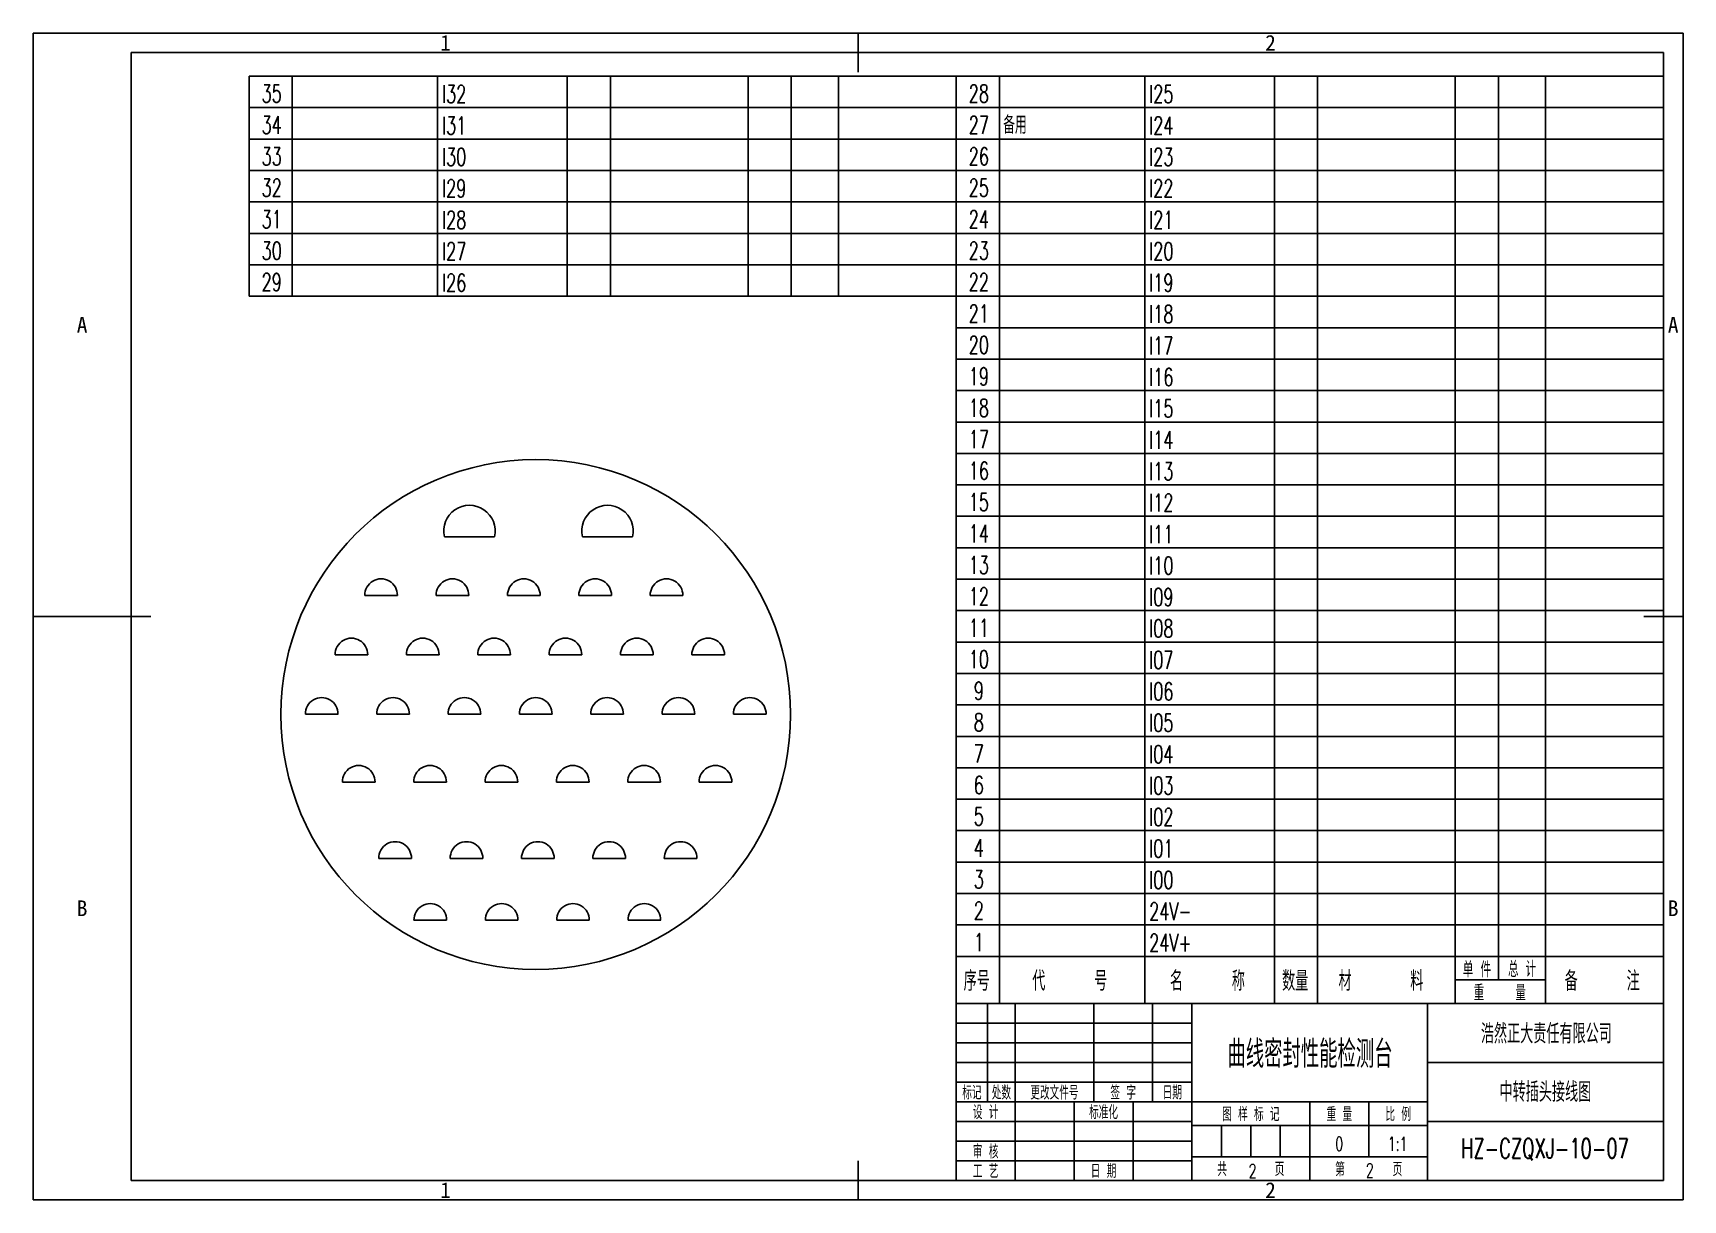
# Model space of a CAD drawing. Header units: millimetres. Extents: x -25 to 395, y -5 to 292.
import ezdxf
from ezdxf.enums import TextEntityAlignment as Align

# ---------------------------------------------------------------- set-up
doc = ezdxf.new("R2010")
doc.units = ezdxf.units.MM
doc.header["$LTSCALE"] = 10
for name, color, linetype in [('1轮廓实线层', 7, 'Continuous'), ('2细线层', 4, 'Continuous'), ('6文字层', 3, 'Continuous'), ('图框层', 7, 'Continuous')]:
    doc.layers.add(name, color=color, linetype=linetype)
doc.styles.add('PC_TEXTSTYLE', font='romans.shx', dxfattribs={"width": 0.8, "bigfont": 'hzfs.shx'})

# ---------------------------------------------------------------- blocks, each defined once
blk = doc.blocks.new('PC_TITLE_BLOCK')
at = {"layer": '1轮廓实线层'}
for p, q in [((0, 45), (-180, 45)), ((-180, 0), (-180, 45)), ((-172, 20), (-172, 45)), ((-165, 20), (-165, 45)), ((-145, 20), (-145, 45)), ((-130, 20), (-130, 45)), ((-120, 0), (-120, 45)), ((-60, 30), (0, 30)), ((-180, 20), (-60, 20)), ((-165, 0), (-165, 20)), ((-150, 0), (-150, 20)), ((-135, 0), (-135, 20)), ((-60, 15), (0, 15)), ((-180, 0), (0, 0))]:
    blk.add_line(p, q, dxfattribs=at)
at = {"layer": '1轮廓实线层', "color": 7}
for p, q in [((-60, 0), (-60, 45)), ((-180, 25), (-120, 25))]:
    blk.add_line(p, q, dxfattribs=at)
at = {"layer": '2细线层'}
for p, q in [((-180, 40), (-120, 40)), ((-180, 35), (-120, 35)), ((-180, 30), (-120, 30)), ((-90, 0), (-90, 20)), ((-75, 6), (-75, 20)), ((-180, 15), (-120, 15)), ((-120, 14), (-60, 14)), ((-112.5, 6), (-112.5, 14)), ((-105, 6), (-105, 14)), ((-97.5, 6), (-97.5, 14)), ((-180, 10), (-120, 10)), ((-180, 5), (-120, 5)), ((-120, 6), (-60, 6))]:
    blk.add_line(p, q, dxfattribs=at)
at = {"layer": '图框层'}
blk.add_line((0, 0), (0, 45), dxfattribs=at)
at = {"layer": '6文字层', "style": 'PC_TEXTSTYLE', "width": 0.667}
for s, p in [('标记', (-176, 22.5)), ('处数', (-168.5, 22.5)), (' 更改文件号 ', (-155, 22.5)), (' 签 字 ', (-137.5, 22.5)), (' 日期 ', (-125, 22.5)), (' 设 计 ', (-172.5, 17.51)), (' 标准化 ', (-142.5, 17.51)), (' 图 样 标 记 ', (-105, 17)), (' 重 量 ', (-82.5, 17)), (' 比 例 ', (-67.5, 17)), (' 审 核 ', (-172.5, 7.5)), (' 工 艺 ', (-172.5, 2.5)), (' 日 期 ', (-142.5, 2.5)), ('共       页', (-105, 3)), ('第       页', (-75, 3))]:
    blk.add_text(s, height=3.5, dxfattribs=at).set_placement(p, align=Align.MIDDLE)
at = {"layer": '6文字层', "style": 'PC_TEXTSTYLE', "flags": 8}
for tag, height, width, p, p2 in [('企业名称', 5, 1.98445, (-54.29, 34.82), (-5.27, 34.82)), ('产品名称或材料标记', 7, 0.600652, (-113.46, 28.64), (-66.42, 28.64)), ('图样名称', 5, 2.004495, (-54.79, 19.98), (-5.27, 19.98)), ('标准化', 3.5, 1.023147, (-133.83, 15.37), (-120.75, 15.37)), ('审核', 3.5, 1.579393, (-163.99, 5.37), (-150.63, 5.37)), ('重量', 3.5, 1.408247, (-88.46, 7.54), (-76.55, 7.54)), ('比例', 3.5, 1.385287, (-73.35, 7.54), (-61.93, 7.54)), ('图样代号', 5, 2.006536, (-54.79, 5.63), (-5.52, 5.63)), ('工艺', 3.5, 1.621807, (-164.21, 0.37), (-150.89, 0.37)), ('共几页', 3.5, 0.557144, (-108.07, 0.63), (-101.05, 0.63)), ('日期', 3.5, 1.560088, (-133.83, 0.37), (-120.75, 0.37))]:
    blk.add_attdef(tag, text='', height=height, dxfattribs=dict(at, width=width)).set_placement(p, p2, align=Align.FIT)
at = {"layer": '6文字层', "style": 'PC_TEXTSTYLE', "width": 3.962018, "flags": 8}
blk.add_attdef('设计', text='', height=3.5, rotation=358.4644, dxfattribs=at).set_placement((-164.23, 15.37), (-150.37, 15), align=Align.FIT)
at = {"layer": '6文字层', "color": 3, "style": 'PC_TEXTSTYLE', "width": 0.56476, "flags": 8}
blk.add_attdef('第几页', text='', height=3.5, dxfattribs=at).set_placement((-78.29, 0.75), (-71.16, 0.75), align=Align.FIT)
at = {"layer": '6文字层', "ltscale": 10, "style": 'PC_TEXTSTYLE', "flags": 1}
blk.add_attdef('图纸张数', (-58.68, -0.49), '', height=2.5, dxfattribs=at)
blk = doc.blocks.new('PC_MXBTITLERECORD')
at = {"layer": '1轮廓实线层'}
for p, q in [((-180, 0), (-180, 12)), ((0, 0), (0, 12))]:
    blk.add_line(p, q, dxfattribs=at)
at = {"layer": '2细线层'}
for p, q in [((-169, 12), (-169, 0)), ((-132, 12), (-132, 0)), ((-99, 12), (-99, 0)), ((-88, 12), (-88, 0)), ((-53, 12), (-53, 0)), ((-42, 12), (-42, 6)), ((-30, 12), (-30, 0)), ((-30, 6), (-53, 6))]:
    blk.add_line(p, q, dxfattribs=at)
at = {"layer": '6文字层', "style": 'PC_TEXTSTYLE', "width": 0.667}
for s, height, p in [('序号', 5, (-174.77, 6)), ('代     号', 5, (-151.09, 6)), ('名     称', 5, (-116.06, 6)), ('数量', 5, (-93.71, 6)), ('材      料', 5, (-71.89, 6)), ('单 件', 4, (-47.45, 8.84)), ('总 计', 4, (-35.96, 8.94)), ('备     注', 5, (-15.57, 6)), ('重    量', 4, (-41.65, 2.94))]:
    blk.add_text(s, height=height, dxfattribs=at).set_placement(p, align=Align.MIDDLE)
blk = doc.blocks.new('PC_MXB_BLOCK')
at = {"layer": '1轮廓实线层'}
for p, q in [((-180, 8), (-180, 0)), ((0, 8), (0, 0))]:
    blk.add_line(p, q, dxfattribs=at)
at = {"layer": '2细线层'}
for p, q in [((-180, 8), (0, 8)), ((-169, 8), (-169, 0)), ((-132, 8), (-132, 0)), ((-99, 8), (-99, 0)), ((-88, 8), (-88, 0)), ((-53, 8), (-53, 0)), ((-42, 8), (-42, 0)), ((-30, 8), (-30, 0)), ((-180, 0), (0, 0))]:
    blk.add_line(p, q, dxfattribs=at)
at = {"layer": '6文字层', "style": 'PC_TEXTSTYLE'}
for tag, width, p, p2 in [('序号', 0.769182, (-178.38, 1.35), (-170.09, 1.35)), ('代号', 3.14773, (-168.05, 1.35), (-134.11, 1.35)), ('名称', 2.802424, (-130.87, 1.2), (-100.28, 1.2)), ('数量', 0.817449, (-97.88, 1.2), (-89, 1.2)), ('材料', 2.943328, (-86.43, 1.01), (-54.3, 1.01)), ('单重', 0.854038, (-52.21, 0.89), (-43, 0.89)), ('总重', 0.958888, (-41.2, 1.27), (-30.86, 1.27)), ('备注', 2.494074, (-28.61, 1.02), (-1.16, 1.02))]:
    blk.add_attdef(tag, text='', height=4.5, dxfattribs=dict(at, width=width)).set_placement(p, p2, align=Align.FIT)

msp = doc.modelspace()

# ---------------------------------------------------------------- linework, layer by layer
for p, q in [((79.71, 163.81), (92.47, 163.81)), ((114.87, 163.81), (127.62, 163.81)), ((59.46, 148.87), (67.76, 148.87)), ((77.62, 148.87), (85.93, 148.87)), ((95.78, 148.87), (104.09, 148.87)), ((113.95, 148.87), (122.25, 148.87)), ((132.11, 148.87), (140.41, 148.87)), ((51.9, 133.75), (60.2, 133.75)), ((70.06, 133.75), (78.36, 133.75)), ((88.22, 133.75), (96.52, 133.75)), ((106.38, 133.75), (114.69, 133.75)), ((124.55, 133.75), (132.85, 133.75)), ((142.71, 133.75), (151.01, 133.75)), ((44.33, 118.64), (52.64, 118.64)), ((62.5, 118.64), (70.8, 118.64)), ((80.66, 118.64), (88.96, 118.64)), ((98.82, 118.64), (107.12, 118.64)), ((116.98, 118.64), (125.28, 118.64)), ((135.14, 118.64), (143.45, 118.64)), ((153.31, 118.64), (161.61, 118.64)), ((53.76, 101.34), (62.06, 101.34)), ((71.92, 101.34), (80.22, 101.34)), ((90.08, 101.34), (98.39, 101.34)), ((108.24, 101.34), (116.55, 101.34)), ((126.41, 101.34), (134.71, 101.34)), ((144.57, 101.34), (152.87, 101.34)), ((63.03, 81.95), (71.33, 81.95)), ((81.19, 81.95), (89.49, 81.95)), ((99.35, 81.95), (107.65, 81.95)), ((117.51, 81.95), (125.81, 81.95)), ((135.67, 81.95), (143.98, 81.95)), ((71.98, 66.21), (80.28, 66.21)), ((90.14, 66.21), (98.44, 66.21)), ((108.3, 66.21), (116.6, 66.21)), ((126.46, 66.21), (134.77, 66.21)), ((390, 0), (0, 0))]:
    msp.add_line(p, q)
msp.add_circle((102.97, 118.55), 64.87)
for centre, radius, start, end in [((86.09, 165.27), 6.54, 347.052, 192.948), ((121.24, 165.27), 6.54, 347.052, 192.948), ((63.61, 148.95), 4.15, 358.8051, 181.1949), ((81.77, 148.95), 4.15, 358.8051, 181.1949), ((99.94, 148.95), 4.15, 358.8051, 181.1949), ((118.1, 148.95), 4.15, 358.8051, 181.1949), ((136.26, 148.95), 4.15, 358.8051, 181.1949), ((56.05, 133.84), 4.15, 358.8051, 181.1949), ((74.21, 133.84), 4.15, 358.8051, 181.1949), ((92.37, 133.84), 4.15, 358.8051, 181.1949), ((110.53, 133.84), 4.15, 358.8051, 181.1949), ((128.7, 133.84), 4.15, 358.8051, 181.1949), ((146.86, 133.84), 4.15, 358.8051, 181.1949), ((48.48, 118.72), 4.15, 358.8051, 181.1949), ((66.65, 118.72), 4.15, 358.8051, 181.1949), ((84.81, 118.72), 4.15, 358.8051, 181.1949), ((102.97, 118.72), 4.15, 358.8051, 181.1949), ((121.13, 118.72), 4.15, 358.8051, 181.1949), ((139.3, 118.72), 4.15, 358.8051, 181.1949), ((157.46, 118.72), 4.15, 358.8051, 181.1949), ((57.91, 101.43), 4.15, 358.8051, 181.1949), ((76.07, 101.43), 4.15, 358.8051, 181.1949), ((94.23, 101.43), 4.15, 358.8051, 181.1949), ((112.4, 101.43), 4.15, 358.8051, 181.1949), ((130.56, 101.43), 4.15, 358.8051, 181.1949), ((148.72, 101.43), 4.15, 358.8051, 181.1949), ((67.18, 82.03), 4.15, 358.8051, 181.1949), ((85.34, 82.03), 4.15, 358.8051, 181.1949), ((103.5, 82.03), 4.15, 358.8051, 181.1949), ((121.66, 82.03), 4.15, 358.8051, 181.1949), ((139.83, 82.03), 4.15, 358.8051, 181.1949), ((76.13, 66.29), 4.15, 358.8051, 181.1949), ((94.29, 66.29), 4.15, 358.8051, 181.1949), ((112.45, 66.29), 4.15, 358.8051, 181.1949), ((130.62, 66.29), 4.15, 358.8051, 181.1949)]:
    msp.add_arc(centre, radius, start, end)
at = {"layer": '1轮廓实线层'}
for p, q in [((185, 292), (185, 282)), ((0, 0), (0, 287)), ((390, 287), (0, 287)), ((390, 287), (390, 0)), ((-25, 143.5), (5, 143.5)), ((395, 143.5), (385, 143.5)), ((185, -5), (185, 5)), ((210, 0), (390, 0))]:
    msp.add_line(p, q, dxfattribs=at)
at = {"layer": '2细线层'}
for p, q in [((-25, -5), (-25, 292)), ((395, 292), (-25, 292)), ((-25, 292), (-25, 287)), ((185, 292), (185, 287)), ((395, 292), (395, -5)), ((-25, 143.5), (0, 143.5)), ((395, 143.5), (390, 143.5)), ((-25, -5), (-25, 0)), ((185, -5), (185, 0)), ((-25, -5), (395, -5)), ((-25, -5), (0, -5)), ((395, -5), (390, -5))]:
    msp.add_line(p, q, dxfattribs=at)

# ---------------------------------------------------------------- block references
at = {"layer": '图框层'}
ref = msp.add_blockref('PC_MXB_BLOCK', (210, 273), dxfattribs=at)
ref.add_attrib('序号', '35', dxfattribs={"layer": '6文字层', "height": 4.5, "style": 'PC_TEXTSTYLE', "width": 0.667}).set_placement((35.76, 274.35), align=Align.CENTER)
ref.add_attrib('名称', 'I32', (79.13, 274.2), dxfattribs={"layer": '6文字层', "height": 4.5, "style": 'PC_TEXTSTYLE', "width": 0.667})
ref = msp.add_blockref('PC_MXB_BLOCK', (390, 273), dxfattribs=at)
ref.add_attrib('序号', '28', dxfattribs={"layer": '6文字层', "height": 4.5, "style": 'PC_TEXTSTYLE', "width": 0.667}).set_placement((215.76, 274.35), align=Align.CENTER)
ref.add_attrib('名称', 'I25', (259.13, 274.2), dxfattribs={"layer": '6文字层', "height": 4.5, "style": 'PC_TEXTSTYLE', "width": 0.667})
ref = msp.add_blockref('PC_MXB_BLOCK', (210, 265), dxfattribs=at)
ref.add_attrib('序号', '34', dxfattribs={"layer": '6文字层', "height": 4.5, "style": 'PC_TEXTSTYLE', "width": 0.667}).set_placement((35.76, 266.35), align=Align.CENTER)
ref.add_attrib('名称', 'I31', (79.13, 266.2), dxfattribs={"layer": '6文字层', "height": 4.5, "style": 'PC_TEXTSTYLE', "width": 0.667})
ref = msp.add_blockref('PC_MXB_BLOCK', (390, 265), dxfattribs=at)
ref.add_attrib('代号', '备用', (221.95, 266.35), dxfattribs={"layer": '6文字层', "height": 4.5, "style": 'PC_TEXTSTYLE', "width": 0.667})
ref.add_attrib('序号', '27', dxfattribs={"layer": '6文字层', "height": 4.5, "style": 'PC_TEXTSTYLE', "width": 0.667}).set_placement((215.76, 266.35), align=Align.CENTER)
ref.add_attrib('名称', 'I24', (259.13, 266.2), dxfattribs={"layer": '6文字层', "height": 4.5, "style": 'PC_TEXTSTYLE', "width": 0.667})
ref = msp.add_blockref('PC_MXB_BLOCK', (210, 257), dxfattribs=at)
ref.add_attrib('序号', '33', dxfattribs={"layer": '6文字层', "height": 4.5, "style": 'PC_TEXTSTYLE', "width": 0.667}).set_placement((35.76, 258.35), align=Align.CENTER)
ref.add_attrib('名称', 'I30', (79.13, 258.2), dxfattribs={"layer": '6文字层', "height": 4.5, "style": 'PC_TEXTSTYLE', "width": 0.667})
ref = msp.add_blockref('PC_MXB_BLOCK', (390, 257), dxfattribs=at)
ref.add_attrib('序号', '26', dxfattribs={"layer": '6文字层', "height": 4.5, "style": 'PC_TEXTSTYLE', "width": 0.667}).set_placement((215.76, 258.35), align=Align.CENTER)
ref.add_attrib('名称', 'I23', (259.13, 258.2), dxfattribs={"layer": '6文字层', "height": 4.5, "style": 'PC_TEXTSTYLE', "width": 0.667})
ref = msp.add_blockref('PC_MXB_BLOCK', (210, 249), dxfattribs=at)
ref.add_attrib('序号', '32', dxfattribs={"layer": '6文字层', "height": 4.5, "style": 'PC_TEXTSTYLE', "width": 0.667}).set_placement((35.76, 250.35), align=Align.CENTER)
ref.add_attrib('名称', 'I29', (79.13, 250.2), dxfattribs={"layer": '6文字层', "height": 4.5, "style": 'PC_TEXTSTYLE', "width": 0.667})
ref = msp.add_blockref('PC_MXB_BLOCK', (390, 249), dxfattribs=at)
ref.add_attrib('序号', '25', dxfattribs={"layer": '6文字层', "height": 4.5, "style": 'PC_TEXTSTYLE', "width": 0.667}).set_placement((215.76, 250.35), align=Align.CENTER)
ref.add_attrib('名称', 'I22', (259.13, 250.2), dxfattribs={"layer": '6文字层', "height": 4.5, "style": 'PC_TEXTSTYLE', "width": 0.667})
ref = msp.add_blockref('PC_MXB_BLOCK', (210, 241), dxfattribs=at)
ref.add_attrib('序号', '31', dxfattribs={"layer": '6文字层', "height": 4.5, "style": 'PC_TEXTSTYLE', "width": 0.667}).set_placement((35.76, 242.35), align=Align.CENTER)
ref.add_attrib('名称', 'I28', (79.13, 242.2), dxfattribs={"layer": '6文字层', "height": 4.5, "style": 'PC_TEXTSTYLE', "width": 0.667})
ref = msp.add_blockref('PC_MXB_BLOCK', (390, 241), dxfattribs=at)
ref.add_attrib('序号', '24', dxfattribs={"layer": '6文字层', "height": 4.5, "style": 'PC_TEXTSTYLE', "width": 0.667}).set_placement((215.76, 242.35), align=Align.CENTER)
ref.add_attrib('名称', 'I21', (259.13, 242.2), dxfattribs={"layer": '6文字层', "height": 4.5, "style": 'PC_TEXTSTYLE', "width": 0.667})
ref = msp.add_blockref('PC_MXB_BLOCK', (210, 233), dxfattribs=at)
ref.add_attrib('序号', '30', dxfattribs={"layer": '6文字层', "height": 4.5, "style": 'PC_TEXTSTYLE', "width": 0.667}).set_placement((35.76, 234.35), align=Align.CENTER)
ref.add_attrib('名称', 'I27', (79.13, 234.2), dxfattribs={"layer": '6文字层', "height": 4.5, "style": 'PC_TEXTSTYLE', "width": 0.667})
ref = msp.add_blockref('PC_MXB_BLOCK', (390, 233), dxfattribs=at)
ref.add_attrib('序号', '23', dxfattribs={"layer": '6文字层', "height": 4.5, "style": 'PC_TEXTSTYLE', "width": 0.667}).set_placement((215.76, 234.35), align=Align.CENTER)
ref.add_attrib('名称', 'I20', (259.13, 234.2), dxfattribs={"layer": '6文字层', "height": 4.5, "style": 'PC_TEXTSTYLE', "width": 0.667})
ref = msp.add_blockref('PC_MXB_BLOCK', (210, 225), dxfattribs=at)
ref.add_attrib('序号', '29', dxfattribs={"layer": '6文字层', "height": 4.5, "style": 'PC_TEXTSTYLE', "width": 0.667}).set_placement((35.76, 226.35), align=Align.CENTER)
ref.add_attrib('名称', 'I26', (79.13, 226.2), dxfattribs={"layer": '6文字层', "height": 4.5, "style": 'PC_TEXTSTYLE', "width": 0.667})
ref = msp.add_blockref('PC_MXB_BLOCK', (390, 225), dxfattribs=at)
ref.add_attrib('序号', '22', dxfattribs={"layer": '6文字层', "height": 4.5, "style": 'PC_TEXTSTYLE', "width": 0.667}).set_placement((215.76, 226.35), align=Align.CENTER)
ref.add_attrib('名称', 'I19', (259.13, 226.2), dxfattribs={"layer": '6文字层', "height": 4.5, "style": 'PC_TEXTSTYLE', "width": 0.667})
ref = msp.add_blockref('PC_MXB_BLOCK', (390, 217), dxfattribs=at)
ref.add_attrib('序号', '21', dxfattribs={"layer": '6文字层', "height": 4.5, "style": 'PC_TEXTSTYLE', "width": 0.667}).set_placement((215.76, 218.35), align=Align.CENTER)
ref.add_attrib('名称', 'I18', (259.13, 218.2), dxfattribs={"layer": '6文字层', "height": 4.5, "style": 'PC_TEXTSTYLE', "width": 0.667})
ref = msp.add_blockref('PC_MXB_BLOCK', (390, 209), dxfattribs=at)
ref.add_attrib('序号', '20', dxfattribs={"layer": '6文字层', "height": 4.5, "style": 'PC_TEXTSTYLE', "width": 0.667}).set_placement((215.76, 210.35), align=Align.CENTER)
ref.add_attrib('名称', 'I17', (259.13, 210.2), dxfattribs={"layer": '6文字层', "height": 4.5, "style": 'PC_TEXTSTYLE', "width": 0.667})
ref = msp.add_blockref('PC_MXB_BLOCK', (390, 201), dxfattribs=at)
ref.add_attrib('序号', '19', dxfattribs={"layer": '6文字层', "height": 4.5, "style": 'PC_TEXTSTYLE', "width": 0.667}).set_placement((215.76, 202.35), align=Align.CENTER)
ref.add_attrib('名称', 'I16', (259.13, 202.2), dxfattribs={"layer": '6文字层', "height": 4.5, "style": 'PC_TEXTSTYLE', "width": 0.667})
ref = msp.add_blockref('PC_MXB_BLOCK', (390, 193), dxfattribs=at)
ref.add_attrib('序号', '18', dxfattribs={"layer": '6文字层', "height": 4.5, "style": 'PC_TEXTSTYLE', "width": 0.667}).set_placement((215.76, 194.35), align=Align.CENTER)
ref.add_attrib('名称', 'I15', (259.13, 194.2), dxfattribs={"layer": '6文字层', "height": 4.5, "style": 'PC_TEXTSTYLE', "width": 0.667})
ref = msp.add_blockref('PC_MXB_BLOCK', (390, 185), dxfattribs=at)
ref.add_attrib('序号', '17', dxfattribs={"layer": '6文字层', "height": 4.5, "style": 'PC_TEXTSTYLE', "width": 0.667}).set_placement((215.76, 186.35), align=Align.CENTER)
ref.add_attrib('名称', 'I14', (259.13, 186.2), dxfattribs={"layer": '6文字层', "height": 4.5, "style": 'PC_TEXTSTYLE', "width": 0.667})
ref = msp.add_blockref('PC_MXB_BLOCK', (390, 177), dxfattribs=at)
ref.add_attrib('序号', '16', dxfattribs={"layer": '6文字层', "height": 4.5, "style": 'PC_TEXTSTYLE', "width": 0.667}).set_placement((215.76, 178.35), align=Align.CENTER)
ref.add_attrib('名称', 'I13', (259.13, 178.2), dxfattribs={"layer": '6文字层', "height": 4.5, "style": 'PC_TEXTSTYLE', "width": 0.667})
ref = msp.add_blockref('PC_MXB_BLOCK', (390, 169), dxfattribs=at)
ref.add_attrib('序号', '15', dxfattribs={"layer": '6文字层', "height": 4.5, "style": 'PC_TEXTSTYLE', "width": 0.667}).set_placement((215.76, 170.35), align=Align.CENTER)
ref.add_attrib('名称', 'I12', (259.13, 170.2), dxfattribs={"layer": '6文字层', "height": 4.5, "style": 'PC_TEXTSTYLE', "width": 0.667})
ref = msp.add_blockref('PC_MXB_BLOCK', (390, 161), dxfattribs=at)
ref.add_attrib('序号', '14', dxfattribs={"layer": '6文字层', "height": 4.5, "style": 'PC_TEXTSTYLE', "width": 0.667}).set_placement((215.76, 162.35), align=Align.CENTER)
ref.add_attrib('名称', 'I11', (259.13, 162.2), dxfattribs={"layer": '6文字层', "height": 4.5, "style": 'PC_TEXTSTYLE', "width": 0.667})
ref = msp.add_blockref('PC_MXB_BLOCK', (390, 153), dxfattribs=at)
ref.add_attrib('序号', '13', dxfattribs={"layer": '6文字层', "height": 4.5, "style": 'PC_TEXTSTYLE', "width": 0.667}).set_placement((215.76, 154.35), align=Align.CENTER)
ref.add_attrib('名称', 'I10', (259.13, 154.2), dxfattribs={"layer": '6文字层', "height": 4.5, "style": 'PC_TEXTSTYLE', "width": 0.667})
ref = msp.add_blockref('PC_MXB_BLOCK', (390, 145), dxfattribs=at)
ref.add_attrib('序号', '12', dxfattribs={"layer": '6文字层', "height": 4.5, "style": 'PC_TEXTSTYLE', "width": 0.667}).set_placement((215.76, 146.35), align=Align.CENTER)
ref.add_attrib('名称', 'I09', (259.13, 146.2), dxfattribs={"layer": '6文字层', "height": 4.5, "style": 'PC_TEXTSTYLE', "width": 0.667})
ref = msp.add_blockref('PC_MXB_BLOCK', (390, 137), dxfattribs=at)
ref.add_attrib('序号', '11', dxfattribs={"layer": '6文字层', "height": 4.5, "style": 'PC_TEXTSTYLE', "width": 0.667}).set_placement((215.76, 138.35), align=Align.CENTER)
ref.add_attrib('名称', 'I08', (259.13, 138.2), dxfattribs={"layer": '6文字层', "height": 4.5, "style": 'PC_TEXTSTYLE', "width": 0.667})
ref = msp.add_blockref('PC_MXB_BLOCK', (390, 129), dxfattribs=at)
ref.add_attrib('序号', '10', dxfattribs={"layer": '6文字层', "height": 4.5, "style": 'PC_TEXTSTYLE', "width": 0.667}).set_placement((215.76, 130.35), align=Align.CENTER)
ref.add_attrib('名称', 'I07', (259.13, 130.2), dxfattribs={"layer": '6文字层', "height": 4.5, "style": 'PC_TEXTSTYLE', "width": 0.667})
ref = msp.add_blockref('PC_MXB_BLOCK', (390, 121), dxfattribs=at)
ref.add_attrib('序号', '9', dxfattribs={"layer": '6文字层', "height": 4.5, "style": 'PC_TEXTSTYLE', "width": 0.667}).set_placement((215.76, 122.35), align=Align.CENTER)
ref.add_attrib('名称', 'I06', (259.13, 122.2), dxfattribs={"layer": '6文字层', "height": 4.5, "style": 'PC_TEXTSTYLE', "width": 0.667})
ref = msp.add_blockref('PC_MXB_BLOCK', (390, 113), dxfattribs=at)
ref.add_attrib('序号', '8', dxfattribs={"layer": '6文字层', "height": 4.5, "style": 'PC_TEXTSTYLE', "width": 0.667}).set_placement((215.76, 114.35), align=Align.CENTER)
ref.add_attrib('名称', 'I05', (259.13, 114.2), dxfattribs={"layer": '6文字层', "height": 4.5, "style": 'PC_TEXTSTYLE', "width": 0.667})
ref = msp.add_blockref('PC_MXB_BLOCK', (390, 105), dxfattribs=at)
ref.add_attrib('序号', '7', dxfattribs={"layer": '6文字层', "height": 4.5, "style": 'PC_TEXTSTYLE', "width": 0.667}).set_placement((215.76, 106.35), align=Align.CENTER)
ref.add_attrib('名称', 'I04', (259.13, 106.2), dxfattribs={"layer": '6文字层', "height": 4.5, "style": 'PC_TEXTSTYLE', "width": 0.667})
ref = msp.add_blockref('PC_MXB_BLOCK', (390, 97), dxfattribs=at)
ref.add_attrib('序号', '6', dxfattribs={"layer": '6文字层', "height": 4.5, "style": 'PC_TEXTSTYLE', "width": 0.667}).set_placement((215.76, 98.35), align=Align.CENTER)
ref.add_attrib('名称', 'I03', (259.13, 98.2), dxfattribs={"layer": '6文字层', "height": 4.5, "style": 'PC_TEXTSTYLE', "width": 0.667})
ref = msp.add_blockref('PC_MXB_BLOCK', (390, 89), dxfattribs=at)
ref.add_attrib('序号', '5', dxfattribs={"layer": '6文字层', "height": 4.5, "style": 'PC_TEXTSTYLE', "width": 0.667}).set_placement((215.76, 90.35), align=Align.CENTER)
ref.add_attrib('名称', 'I02', (259.13, 90.2), dxfattribs={"layer": '6文字层', "height": 4.5, "style": 'PC_TEXTSTYLE', "width": 0.667})
ref = msp.add_blockref('PC_MXB_BLOCK', (390, 81), dxfattribs=at)
ref.add_attrib('序号', '4', dxfattribs={"layer": '6文字层', "height": 4.5, "style": 'PC_TEXTSTYLE', "width": 0.667}).set_placement((215.76, 82.35), align=Align.CENTER)
ref.add_attrib('名称', 'I01', (259.13, 82.2), dxfattribs={"layer": '6文字层', "height": 4.5, "style": 'PC_TEXTSTYLE', "width": 0.667})
ref = msp.add_blockref('PC_MXB_BLOCK', (390, 73), dxfattribs=at)
ref.add_attrib('序号', '3', dxfattribs={"layer": '6文字层', "height": 4.5, "style": 'PC_TEXTSTYLE', "width": 0.667}).set_placement((215.76, 74.35), align=Align.CENTER)
ref.add_attrib('名称', 'I00', (259.13, 74.2), dxfattribs={"layer": '6文字层', "height": 4.5, "style": 'PC_TEXTSTYLE', "width": 0.667})
ref = msp.add_blockref('PC_MXB_BLOCK', (390, 65), dxfattribs=at)
ref.add_attrib('序号', '2', dxfattribs={"layer": '6文字层', "height": 4.5, "style": 'PC_TEXTSTYLE', "width": 0.667}).set_placement((215.76, 66.35), align=Align.CENTER)
ref.add_attrib('名称', '24V-', (259.13, 66.2), dxfattribs={"layer": '6文字层', "height": 4.5, "style": 'PC_TEXTSTYLE', "width": 0.667})
ref = msp.add_blockref('PC_MXB_BLOCK', (390, 57), dxfattribs=at)
ref.add_attrib('序号', '1', dxfattribs={"layer": '6文字层', "height": 4.5, "style": 'PC_TEXTSTYLE', "width": 0.667}).set_placement((215.76, 58.35), align=Align.CENTER)
ref.add_attrib('名称', '24V+', (259.13, 58.2), dxfattribs={"layer": '6文字层', "height": 4.5, "style": 'PC_TEXTSTYLE', "width": 0.667})
msp.add_blockref('PC_MXBTITLERECORD', (390, 45), dxfattribs=at)
ref = msp.add_blockref('PC_TITLE_BLOCK', (390, 0), dxfattribs=at)
ref.add_attrib('重量', '0', dxfattribs={"layer": '6文字层', "height": 3.5, "style": 'PC_TEXTSTYLE', "width": 0.667}).set_placement((307.5, 7.54), align=Align.CENTER)
ref.add_attrib('产品名称或材料标记', '曲线密封性能检测台', dxfattribs={"layer": '6文字层', "height": 7, "style": 'PC_TEXTSTYLE', "width": 0.667}).set_placement((300.06, 28.64), align=Align.CENTER)
ref.add_attrib('共几页', '2', dxfattribs={"layer": '6文字层', "height": 3.5, "style": 'PC_TEXTSTYLE', "width": 0.667}).set_placement((285.44, 0.63), align=Align.CENTER)
ref.add_attrib('图样名称', '中转插头接线图', dxfattribs={"layer": '6文字层', "height": 5, "style": 'PC_TEXTSTYLE', "width": 0.667}).set_placement((359.97, 19.98), align=Align.CENTER)
ref.add_attrib('企业名称', '浩然正大责任有限公司', dxfattribs={"layer": '6文字层', "height": 5, "style": 'PC_TEXTSTYLE', "width": 0.667}).set_placement((360.22, 34.82), align=Align.CENTER)
ref.add_attrib('图样代号', 'HZ-CZQXJ-10-07', dxfattribs={"layer": '6文字层', "height": 5, "style": 'PC_TEXTSTYLE', "width": 0.667}).set_placement((359.85, 5.63), align=Align.CENTER)
ref.add_attrib('比例', '1:1', dxfattribs={"layer": '6文字层', "height": 3.5, "style": 'PC_TEXTSTYLE', "width": 0.667}).set_placement((322.36, 7.54), align=Align.CENTER)
ref.add_attrib('第几页', '2', dxfattribs={"layer": '6文字层', "color": 3, "height": 3.5, "style": 'PC_TEXTSTYLE', "width": 0.667}).set_placement((315.28, 0.75), align=Align.CENTER)

# ---------------------------------------------------------------- texts
at = {"layer": '6文字层'}
for s, p in [('1', (80, 289.5)), ('2', (290, 289.5)), ('A', (-12.5, 217.75)), ('A', (392.5, 217.75)), ('B', (-12.5, 69.25)), ('B', (392.5, 69.25)), ('1', (80, -2.5)), ('2', (290, -2.5))]:
    msp.add_text(s, height=4, dxfattribs=at).set_placement(p, align=Align.MIDDLE)

doc.saveas('drawing.dxf')
